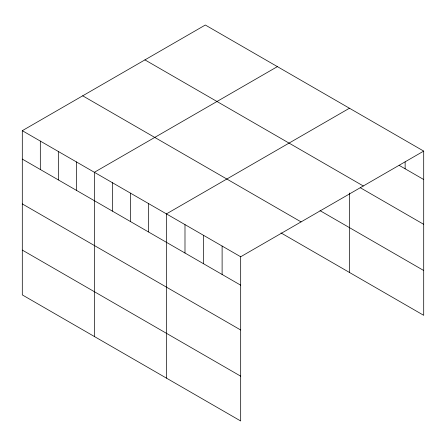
<?xml version="1.0" encoding="UTF-8"?>
<svg xmlns="http://www.w3.org/2000/svg" width="446" height="446" viewBox="0 0 446 446"><rect width="100%" height="100%" fill="white"/><g stroke="black" fill="none" stroke-linecap="round" stroke-linejoin="round"><path stroke-width="0.67" d="M22.3 130.684L240.678 256.768L240.678 420.979L22.3 294.901L22.3 130.684L205.322 25.021L423.7 151.099L423.7 315.316L280.991 232.924M277.384 66.627L94.362 172.29L94.362 336.507M349.452 108.233L166.43 213.896L166.43 378.113M240.678 256.768L423.7 151.099M399.148 165.343L423.7 179.515M144.922 59.887L363.3 185.971M360.229 187.682L423.7 224.327M320.027 210.646L423.7 270.499M82.7 95.818L301.078 221.896M22.3 159.099L240.678 285.184M22.3 203.917L240.678 329.995M22.3 250.089L240.678 376.168M405.135 161.87L405.135 168.8M349.452 193.006L349.452 272.445M222.114 246.047L222.114 274.463M203.554 235.332L203.554 263.748M184.99 224.617L184.99 253.033M148.412 203.499L148.412 231.914M130.399 193.096L130.399 221.511M112.381 182.693L112.381 211.109M76.35 161.892L76.35 190.308M58.331 151.489L58.331 179.905M40.318 141.087L40.318 169.502"/></g></svg>
